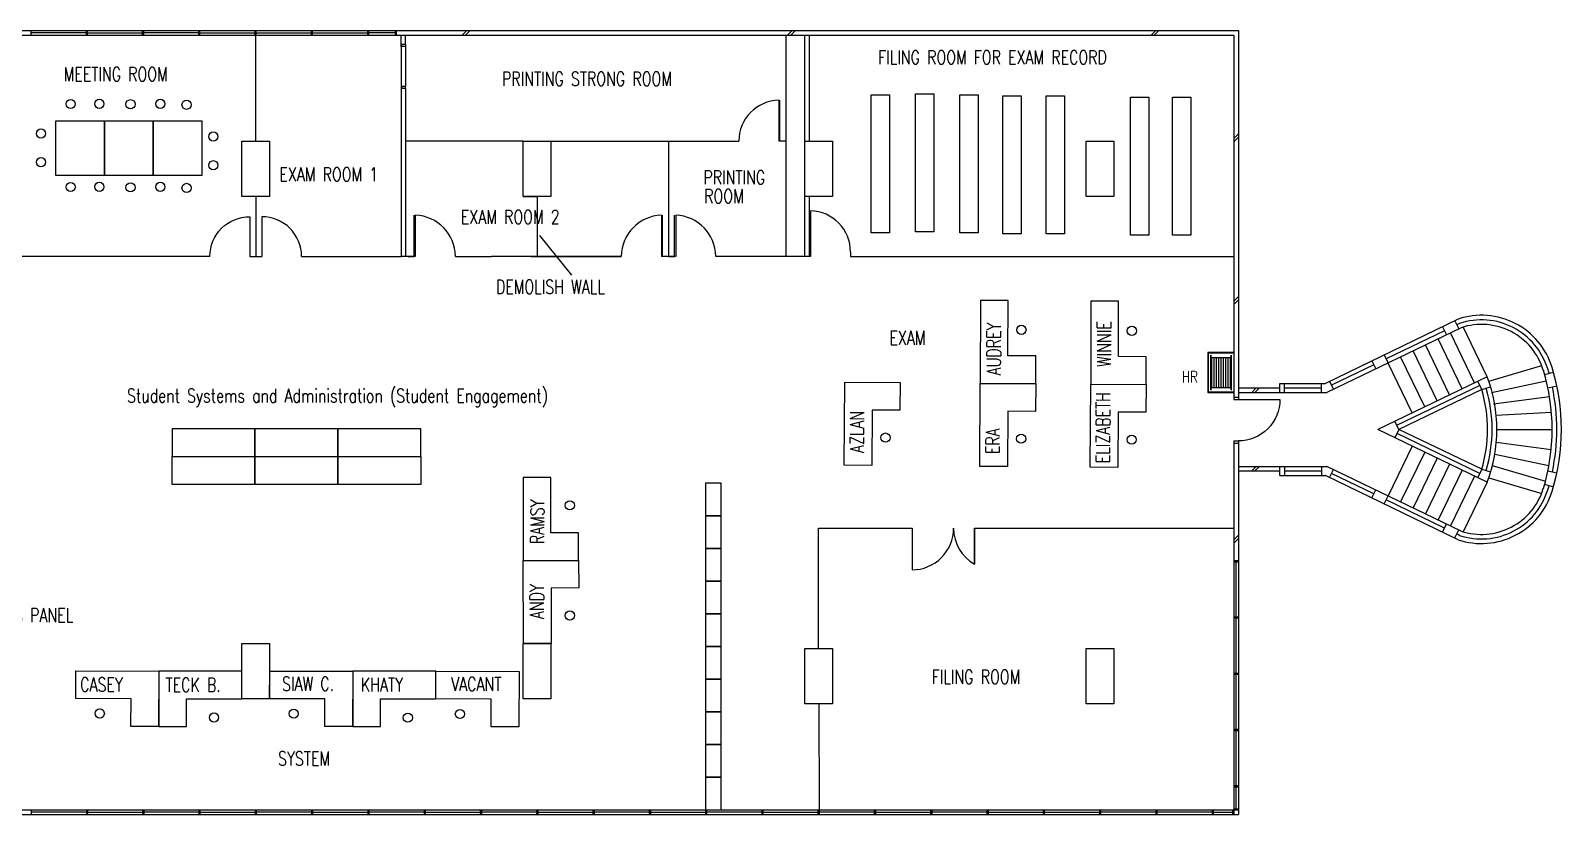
# Model space of a CAD drawing. Extents: x 66055 to 95088, y 59147 to 67166.
# Drawn here: x 84028 to 95088, y 61349 to 67015 of the extents above; entities that cross this region are included whole.
import ezdxf

# ---------------------------------------------------------------- set-up
doc = ezdxf.new("R2010")
doc.units = 0
doc.header["$LTSCALE"] = 500
doc.header["$MEASUREMENT"] = 0
doc.layers.add('EXIST-WALL', color=7, linetype='CONTINUOUS')
doc.layers.add('H', color=7, linetype='CONTINUOUS')
doc.styles.add('ROMANS', font='romans', dxfattribs={"height": 4})

msp = doc.modelspace()

# ---------------------------------------------------------------- linework, layer by layer
at = {"layer": 'EXIST-WALL', "color": 0}
for p, q in [((68388, 67015), (92755, 67015)), ((68422, 66982), (92722, 66982)), ((84032, 66982), (84032, 67015)), ((84431, 66999), (84032, 66999)), ((84431, 66982), (84431, 67015)), ((84439, 66982), (84439, 67015)), ((84439, 66999), (84837, 66999)), ((84837, 66982), (84837, 67015)), ((84846, 66982), (84846, 67015)), ((85244, 66999), (84846, 66999)), ((85244, 66982), (85244, 67015)), ((85252, 66982), (85252, 67015)), ((85252, 66999), (85651, 66999)), ((85651, 66982), (85651, 67015)), ((85659, 66982), (85659, 67015)), ((85659, 66999), (86057, 66999)), ((86057, 66982), (86057, 67015)), ((86066, 66982), (86066, 67015)), ((86066, 66999), (86464, 66999)), ((86464, 66982), (86464, 67015)), ((86472, 66982), (86472, 67015)), ((86664, 66999), (86472, 66999)), ((86664, 66982), (86664, 67015)), ((86672, 66982), (86672, 67015)), ((86705, 66915), (86705, 66982)), ((86738, 66915), (86705, 66915)), ((86738, 66915), (86738, 66982)), ((87180, 67015), (87146, 66982)), ((87203, 67015), (87170, 66982)), ((89531, 67015), (89498, 66982)), ((89555, 67015), (89522, 66982)), ((92157, 67015), (92124, 66982)), ((92180, 67015), (92147, 66982)), ((92722, 66982), (92722, 64349)), ((92755, 67015), (92755, 64349)), ((86738, 66596), (86705, 66596)), ((86705, 66596), (86705, 65383)), ((86738, 66596), (86738, 65383)), ((92755, 66269), (92722, 66235)), ((92755, 66245), (92722, 66211)), ((92755, 65093), (92722, 65059)), ((92755, 65069), (92722, 65035)), ((94343, 64930), (93383, 64465)), ((94364, 64866), (93394, 64399)), ((94243, 64845), (93823, 64642)), ((94229, 64873), (94258, 64815)), ((94461, 64469), (94288, 64830)), ((94319, 64917), (94348, 64859)), ((94353, 64898), (94333, 64888)), ((94551, 64513), (94378, 64873)), ((94281, 64382), (94107, 64743)), ((94371, 64426), (94197, 64786)), ((92555, 64419), (92555, 64669)), ((92555, 64669), (92558, 64669)), ((92558, 64419), (92558, 64669)), ((92558, 64652), (92702, 64652)), ((92563, 64435), (92563, 64652)), ((92580, 64435), (92580, 64652)), ((92597, 64435), (92597, 64652)), ((92613, 64435), (92613, 64652)), ((92630, 64435), (92630, 64652)), ((92647, 64435), (92647, 64652)), ((92663, 64435), (92663, 64652)), ((92680, 64435), (92680, 64652)), ((92697, 64435), (92697, 64652)), ((92702, 64419), (92702, 64669)), ((92705, 64419), (92705, 64669)), ((93733, 64598), (93427, 64451)), ((93719, 64627), (93747, 64569)), ((93809, 64671), (93837, 64612)), ((94011, 64252), (93837, 64612)), ((94101, 64296), (93927, 64656)), ((94191, 64339), (94017, 64699)), ((93413, 64480), (93441, 64421)), ((94551, 64513), (93762, 64132)), ((94513, 64420), (94484, 64480)), ((92555, 64419), (92558, 64419)), ((92558, 64435), (92702, 64435)), ((92702, 64419), (92705, 64419)), ((92755, 64432), (93055, 64432)), ((92755, 64399), (93394, 64399)), ((92884, 64432), (92851, 64399)), ((92907, 64432), (92874, 64399)), ((93055, 64465), (93383, 64465)), ((93055, 64399), (93055, 64465)), ((93088, 64399), (93088, 64465)), ((93088, 64432), (93355, 64432)), ((93355, 64399), (93355, 64465)), ((94498, 64450), (93901, 64162)), ((94513, 64420), (93915, 64132)), ((94513, 64420), (94576, 64439)), ((92722, 64365), (92755, 64365)), ((92722, 64349), (92755, 64349)), ((93915, 64132), (93886, 64192)), ((92722, 64049), (92755, 64049)), ((92722, 64049), (92722, 61382)), ((92755, 64049), (92755, 61349)), ((94551, 63751), (93762, 64132)), ((93915, 64132), (93886, 64072)), ((94498, 63814), (93901, 64102)), ((94513, 63844), (93915, 64132)), ((92722, 64032), (92755, 64032)), ((94011, 64012), (93837, 63651)), ((94101, 63968), (93927, 63608)), ((92755, 63865), (93394, 63865)), ((92755, 63832), (93055, 63832)), ((92884, 63865), (92851, 63832)), ((92907, 63865), (92874, 63832)), ((93055, 63799), (93055, 63865)), ((93088, 63865), (93088, 63799)), ((93088, 63832), (93355, 63832)), ((93355, 63865), (93355, 63799)), ((94364, 63397), (93394, 63865)), ((93413, 63784), (93441, 63842)), ((94191, 63925), (94017, 63565)), ((94281, 63881), (94107, 63521)), ((94371, 63838), (94197, 63478)), ((94513, 63844), (94484, 63784)), ((94513, 63844), (94576, 63825)), ((93055, 63799), (93388, 63799)), ((94343, 63334), (93383, 63799)), ((93733, 63666), (93427, 63813)), ((94461, 63795), (94288, 63434)), ((94551, 63751), (94378, 63391)), ((93719, 63637), (93747, 63695)), ((93809, 63593), (93837, 63651)), ((94243, 63419), (93823, 63622)), ((94229, 63390), (94258, 63449)), ((94319, 63347), (94348, 63405)), ((94353, 63366), (94333, 63376)), ((92755, 63367), (92722, 63333)), ((92755, 63343), (92722, 63309)), ((92722, 63184), (92755, 63184)), ((92722, 63175), (92755, 63175)), ((92738, 62777), (92738, 63175)), ((92722, 62777), (92755, 62777)), ((92722, 62769), (92755, 62769)), ((92738, 62370), (92738, 62769)), ((92722, 62370), (92755, 62370)), ((92722, 62362), (92755, 62362)), ((92738, 61964), (92738, 62362)), ((92722, 61964), (92755, 61964)), ((92722, 61955), (92755, 61955)), ((92738, 61557), (92738, 61955)), ((92722, 61557), (92755, 61557)), ((92722, 61549), (92755, 61549)), ((92738, 61390), (92738, 61549)), ((92722, 61390), (92755, 61390)), ((68388, 61349), (92755, 61349)), ((68422, 61382), (92722, 61382)), ((84032, 61382), (84032, 61349)), ((84431, 61365), (84032, 61365)), ((84431, 61382), (84431, 61349)), ((84439, 61382), (84439, 61349)), ((84439, 61365), (84837, 61365)), ((84837, 61382), (84837, 61349)), ((84846, 61382), (84846, 61349)), ((85244, 61365), (84846, 61365)), ((85244, 61382), (85244, 61349)), ((85252, 61382), (85252, 61349)), ((85252, 61365), (85651, 61365)), ((85651, 61382), (85651, 61349)), ((85659, 61382), (85659, 61349)), ((86057, 61365), (85659, 61365)), ((86057, 61382), (86057, 61349)), ((86066, 61382), (86066, 61349)), ((86066, 61365), (86464, 61365)), ((86464, 61382), (86464, 61349)), ((86472, 61382), (86472, 61349)), ((86871, 61365), (86472, 61365)), ((86871, 61382), (86871, 61349)), ((86879, 61382), (86879, 61349)), ((86879, 61365), (87277, 61365)), ((87277, 61382), (87277, 61349)), ((87286, 61382), (87286, 61349)), ((87684, 61365), (87286, 61365)), ((87684, 61382), (87684, 61349)), ((87692, 61382), (87692, 61349)), ((87692, 61365), (88091, 61365)), ((88091, 61382), (88091, 61349)), ((88099, 61382), (88099, 61349)), ((88497, 61365), (88099, 61365)), ((88497, 61382), (88497, 61349)), ((88506, 61382), (88506, 61349)), ((88506, 61365), (88904, 61365)), ((88904, 61382), (88904, 61349)), ((88912, 61382), (88912, 61349)), ((89311, 61365), (88912, 61365)), ((89311, 61382), (89311, 61349)), ((89319, 61382), (89319, 61349)), ((89319, 61365), (89717, 61365)), ((89717, 61382), (89717, 61349)), ((89726, 61382), (89726, 61349)), ((90124, 61365), (89726, 61365)), ((90124, 61382), (90124, 61349)), ((90132, 61382), (90132, 61349)), ((90132, 61365), (90531, 61365)), ((90531, 61382), (90531, 61349)), ((90539, 61382), (90539, 61349)), ((90937, 61365), (90539, 61365)), ((90937, 61382), (90937, 61349)), ((90946, 61382), (90946, 61349)), ((90946, 61365), (91344, 61365)), ((91344, 61382), (91344, 61349)), ((91352, 61382), (91352, 61349)), ((91352, 61365), (91751, 61365)), ((91751, 61382), (91751, 61349)), ((91759, 61382), (91759, 61349)), ((92157, 61365), (91759, 61365)), ((92157, 61382), (92157, 61349)), ((92166, 61382), (92166, 61349)), ((92564, 61365), (92166, 61365)), ((92564, 61382), (92564, 61349)), ((92572, 61382), (92572, 61349)), ((92572, 61365), (92713, 61365)), ((92713, 61382), (92713, 61349)), ((92722, 61382), (92755, 61382)), ((92722, 61382), (92722, 61349))]:
    msp.add_line(p, q, dxfattribs=at)
at = {"layer": 'EXIST-WALL', "ltscale": 10}
for p, q in [((86705, 66905), (86705, 66915)), ((86738, 66915), (86738, 66901)), ((86712, 66905), (86705, 66905)), ((86705, 66897), (86705, 66905)), ((86712, 66901), (86712, 66905)), ((86738, 66901), (86712, 66901)), ((86712, 66607), (86705, 66607)), ((86705, 66607), (86705, 66596)), ((86738, 66611), (86712, 66611)), ((86712, 66611), (86712, 66607)), ((86738, 66596), (86738, 66611)), ((89435, 66512), (89435, 66215)), ((89435, 66512), (89435, 66215)), ((89442, 66215), (89442, 66512)), ((89442, 66215), (89442, 66512)), ((89655, 65383), (89655, 65713)), ((89662, 65713), (89662, 65383)), ((86800, 65383), (86800, 65680)), ((86807, 65680), (86807, 65383)), ((88586, 65680), (88586, 65383)), ((88593, 65383), (88593, 65680)), ((88681, 65383), (88681, 65680)), ((88689, 65680), (88689, 65383)), ((86806, 65383), (86705, 65383)), ((87644, 65383), (87644, 65383)), ((88687, 65383), (88586, 65383))]:
    msp.add_line(p, q, dxfattribs=at)
at = {"layer": 'EXIST-WALL', "color": 0, "linetype": 'Continuous', "ltscale": 10}
for p, q in [((89622, 66215), (89622, 66982)), ((89655, 66215), (89655, 66982)), ((89622, 65383), (89622, 65815)), ((89655, 65383), (89655, 65815)), ((88296, 65383), (87822, 65383)), ((89655, 65383), (88979, 65383)), ((89655, 65383), (88979, 65383))]:
    msp.add_line(p, q, dxfattribs=at)
at = {"layer": 'EXIST-WALL'}
for p, q in [((94563, 64481), (94946, 64594)), ((94583, 64400), (94979, 64484)), ((94967, 64529), (95031, 64547)), ((94597, 64318), (95002, 64371)), ((94991, 64432), (95056, 64446)), ((94617, 64235), (95016, 64256)), ((94618, 64039), (95014, 63987)), ((94622, 64132), (95022, 64132)), ((94607, 63954), (94998, 63871)), ((94589, 63870), (94973, 63757)), ((94991, 63832), (95056, 63818)), ((94563, 63783), (94946, 63669)), ((94967, 63735), (95031, 63717))]:
    msp.add_line(p, q, dxfattribs=at)
at = {"layer": 'EXIST-WALL', "color": 0}
for points in [[(85755, 66215), (85755, 65815), (85555, 65815), (85555, 66215)], [(87788, 66215), (87788, 65815), (87588, 65815), (87588, 66215)], [(87788, 66215), (87788, 65815), (87588, 65815), (87588, 66215)], [(89822, 66215), (89822, 65815), (89622, 65815), (89622, 66215)], [(89822, 66215), (89822, 65815), (89622, 65815), (89622, 66215)], [(91855, 66215), (91855, 65815), (91655, 65815), (91655, 66215)], [(85555, 62185), (85555, 62585), (85755, 62585), (85755, 62185)], [(87588, 62185), (87588, 62585), (87788, 62585), (87788, 62185)], [(89622, 62149), (89622, 62549), (89822, 62549), (89822, 62149)], [(91655, 62149), (91655, 62549), (91855, 62549), (91855, 62149)]]:
    msp.add_lwpolyline(points, close=True, dxfattribs=at)
for points in [[(85324, 65383, -0.414214), (85611, 65670), (85611, 65383)], [(85986, 65383, 0.414214), (85699, 65670), (85699, 65383)], [(92755, 64349), (93055, 64349, -0.414214), (92755, 64049)], [(90397, 63417), (90397, 63117, 0.414214), (90697, 63417, 0.267949), (90847, 63158), (90847, 63417)]]:
    msp.add_lwpolyline(points, format="xyb", dxfattribs=at)
for points in [[(92722, 64689), (92535, 64689), (92535, 64399), (92722, 64399)], [(92722, 64402), (92538, 64402), (92538, 64685), (92722, 64685)]]:
    msp.add_lwpolyline(points, dxfattribs=at)
at = {"layer": 'EXIST-WALL', "ltscale": 10}
for centre, start, end in [((89443, 66214), 91.5283, 179.7942), ((89443, 66214), 91.5283, 179.7942), ((89654, 65415), 359.7942, 88.4717), ((86800, 65382), 0.2058, 88.4717), ((88594, 65382), 91.5283, 179.7942), ((88681, 65382), 0.2058, 88.4717)]:
    msp.add_arc(centre, 298, start, end, dxfattribs=at)
at = {"layer": 'EXIST-WALL'}
for centre, radius, start, end in [((94511, 64424), 533, 16.9647, 108.4349), ((94511, 64424), 500, 16.9647, 108.4349), ((94511, 64424), 467, 16.9647, 108.4349), ((93555, 64132), 1467, 343.0353, 16.9647), ((93555, 64132), 1500, 15.7125, 16.9647), ((93555, 64132), 1533, 343.0353, 16.9647), ((93555, 64132), 1500, 348.1971, 11.8029), ((93555, 64132), 1500, 343.0353, 344.2875), ((94511, 63840), 533, 251.5651, 343.0353), ((94511, 63840), 500, 251.5651, 343.0353), ((94511, 63840), 467, 251.5651, 343.0353)]:
    msp.add_arc(centre, radius, start, end, dxfattribs=at)
at = {"layer": 'EXIST-WALL', "color": 0}
for radius, start, end in [(1067, 339.0829, 20.9171), (1000, 343.2552, 16.7448), (1033, 343.2552, 16.7448)]:
    msp.add_arc((93555, 64132), radius, start, end, dxfattribs=at)
at = {"layer": 'H', "ltscale": 10}
for p, q in [((85655, 66215), (85655, 66982)), ((89486, 66984), (89486, 65383)), ((89486, 66984), (89486, 65383)), ((86705, 66897), (86705, 66607)), ((86738, 66901), (86738, 66611)), ((87588, 66215), (86738, 66215)), ((87788, 66215), (89145, 66215)), ((87788, 66215), (88637, 66215)), ((87788, 66215), (89145, 66215)), ((87788, 66215), (88637, 66215)), ((88637, 66215), (88637, 65383)), ((89442, 66215), (89435, 66215)), ((89442, 66215), (89435, 66215)), ((89486, 66215), (89442, 66215)), ((89486, 66215), (89442, 66215)), ((85655, 65815), (85655, 65383)), ((87588, 65815), (87688, 65815)), ((87588, 65815), (87688, 65815)), ((87688, 65815), (87688, 65383)), ((87705, 65534), (87937, 65248)), ((85324, 65383), (83638, 65383)), ((85611, 65383), (85699, 65383)), ((85986, 65383), (86705, 65383)), ((86756, 65383), (86800, 65383)), ((87098, 65383), (87358, 65383)), ((87688, 65383), (87358, 65383)), ((87644, 65383), (88296, 65383)), ((87822, 65383), (87644, 65383)), ((88637, 65383), (88681, 65383)), ((89622, 65383), (89223, 65383)), ((89622, 65383), (89223, 65383)), ((89662, 65383), (89263, 65383)), ((89662, 65383), (89463, 65383)), ((89662, 65383), (89463, 65383)), ((89662, 65383), (89622, 65383)), ((89952, 65414), (89952, 65383)), ((89952, 65383), (92722, 65383)), ((89722, 63417), (90397, 63417)), ((89722, 62549), (89722, 63417)), ((90847, 63417), (92722, 63417)), ((90847, 63417), (90847, 63158)), ((90847, 63417), (91172, 63417)), ((89622, 62549), (89722, 62549)), ((89723, 62149), (89726, 61382))]:
    msp.add_line(p, q, dxfattribs=at)
for points in [[(90101, 66551), (90234, 66551), (90234, 65553), (90101, 65553)], [(90421, 66559), (90554, 66559), (90554, 65560), (90421, 65560)], [(90741, 66551), (90874, 66551), (90874, 65553), (90741, 65553)], [(91053, 66543), (91186, 66543), (91186, 65545), (91053, 65545)], [(91366, 66543), (91498, 66543), (91498, 65545), (91366, 65545)], [(91974, 66535), (92107, 66535), (92107, 65537), (91974, 65537)], [(92279, 66535), (92412, 66535), (92412, 65537), (92279, 65537)], [(84210, 66364), (84562, 66364), (84562, 65968), (84210, 65968)], [(84562, 66364), (84914, 66364), (84914, 65968), (84562, 65968)], [(84914, 66364), (85265, 66364), (85265, 65968), (84914, 65968)], [(90890, 64465), (91290, 64464), (91290, 64664), (91090, 64665), (91091, 65065), (90891, 65065)], [(91688, 64458), (92088, 64457), (92088, 64657), (91888, 64658), (91889, 65058), (91689, 65058)], [(89910, 64473), (90310, 64470), (90309, 64270), (90109, 64272), (90106, 63872), (89906, 63873)], [(90890, 64465), (91290, 64462), (91289, 64262), (91089, 64264), (91086, 63864), (90886, 63865)], [(91688, 64458), (92088, 64456), (92087, 64256), (91887, 64257), (91884, 63857), (91684, 63858)], [(85050, 63935), (85649, 63935), (85649, 64137), (85050, 64137)], [(85649, 63935), (86249, 63935), (86249, 64137), (85649, 64137)], [(86249, 63935), (86848, 63935), (86848, 64137), (86249, 64137)], [(85050, 63935), (85649, 63935), (85649, 63733), (85050, 63733)], [(85649, 63935), (86249, 63935), (86249, 63733), (85649, 63733)], [(86249, 63935), (86848, 63935), (86848, 63733), (86249, 63733)], [(87588, 63185), (87988, 63185), (87988, 63385), (87788, 63385), (87788, 63785), (87588, 63785)], [(88904, 63507), (89018, 63507), (89018, 63744), (88904, 63744)], [(88904, 63271), (89018, 63271), (89018, 63507), (88904, 63507)], [(88904, 63035), (89018, 63035), (89018, 63271), (88904, 63271)], [(87588, 63185), (87988, 63186), (87989, 62986), (87789, 62985), (87789, 62585), (87589, 62585)], [(88904, 62799), (89018, 62799), (89018, 63035), (88904, 63035)], [(88904, 62563), (89018, 62563), (89018, 62799), (88904, 62799)], [(88904, 62327), (89018, 62327), (89018, 62563), (88904, 62563)], [(84955, 62384), (84953, 61984), (84753, 61985), (84754, 62185), (84354, 62186), (84355, 62386)], [(84955, 62384), (84955, 61984), (85155, 61984), (85155, 62184), (85555, 62185), (85555, 62385)], [(86356, 62383), (86354, 61983), (86154, 61984), (86155, 62184), (85755, 62185), (85756, 62385)], [(86356, 62383), (86356, 61983), (86556, 61983), (86556, 62183), (86956, 62184), (86956, 62384)], [(87557, 62382), (87555, 61982), (87355, 61982), (87356, 62182), (86956, 62184), (86957, 62384)], [(88904, 62090), (89018, 62090), (89018, 62327), (88904, 62327)], [(88904, 61854), (89018, 61854), (89018, 62090), (88904, 62090)], [(88904, 61618), (89018, 61618), (89018, 61854), (88904, 61854)], [(88904, 61382), (89018, 61382), (89018, 61618), (88904, 61618)]]:
    msp.add_lwpolyline(points, close=True, dxfattribs=at)
for centre in [(84318, 66485), (84525, 66486), (84750, 66483), (84965, 66486), (85155, 66479), (84103, 66271), (85349, 66250), (84103, 66064), (85349, 66042), (84525, 65886), (84965, 65886), (84318, 65884), (84750, 65882), (85155, 65878), (91187, 64852), (91985, 64845), (90205, 64073), (91185, 64065), (91983, 64058), (87924, 63583), (87924, 62787), (84528, 62078), (85353, 62049), (85929, 62077), (86754, 62048), (87130, 62075)]:
    msp.add_circle(centre, 33.1, dxfattribs=at)

# ---------------------------------------------------------------- texts
at = {"layer": 'EXIST-WALL', "color": 0, "style": 'ROMANS', "width": 0.75}
for s, height, p in [('FILING ROOM FOR EXAM RECORD', 100, (90152, 66772)), ('MEETING ROOM', 100, (84267, 66650)), ('PRINTING STRONG ROOM', 100, (87434, 66617)), ('EXAM ROOM 1', 100, (85826, 65926)), ('PRINTING ', 100, (88889, 65904)), ('ROOM', 100, (88895, 65768)), ('EXAM ROOM 2', 100, (87137, 65618)), ('DEMOLISH WALL', 100, (87390, 65113)), ('EXAM', 100, (90234, 64744)), ('HR', 83.3, (92347, 64470)), ('Student Systems and Administration (Student Engagement)', 100, (84725, 64326)), ('NEW GLASS PANEL', 100, (83404, 62739)), ('FILING ROOM', 100, (90539, 62293)), ('CASEY', 100, (84386, 62238)), ('TECK B.', 100, (85003, 62235)), ('SIAW C.', 100, (85845, 62243)), ('KHATY', 100, (86414, 62237)), ('VACANT', 100, (87067, 62241)), ('SYSTEM', 100, (85816, 61703))]:
    msp.add_text(s, height=height, dxfattribs=at).set_placement(p)
for s, rotation, p in [('AUDREY', 89.8059, (91037, 64523)), ('WINNIE', 89.8059, (91834, 64584)), ('ELIZABETH', 89.8059, (91826, 63888)), ('AZLAN', 89.8059, (90049, 63962)), ('ERA', 89.8059, (91029, 63954)), ('RAMSY', 90, (87739, 63303)), ('ANDY', 90, (87736, 62762))]:
    msp.add_text(s, height=100, rotation=rotation, dxfattribs=at).set_placement(p)

doc.saveas('drawing.dxf')
